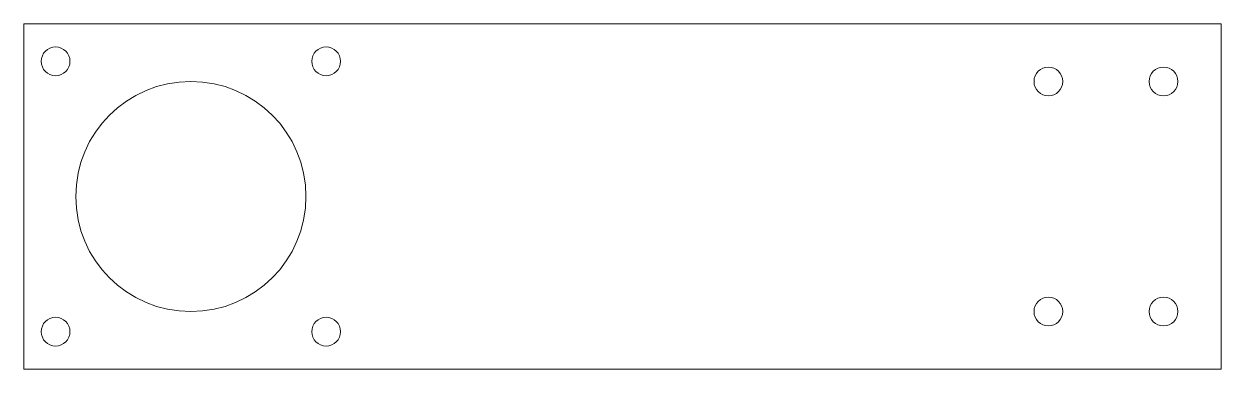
# Model space of a CAD drawing. Header units: millimetres. Extents: x 0 to 208, y -60 to 0.
import ezdxf

# ---------------------------------------------------------------- set-up
doc = ezdxf.new("R2010")
doc.units = ezdxf.units.MM

msp = doc.modelspace()

# ---------------------------------------------------------------- linework, layer by layer
at = {"color": 7, "linetype": 'Continuous', "lineweight": 15}
for p, q in [((208, 0), (0, 0)), ((0, 0), (0, -60)), ((208, -60), (208, 0)), ((0, -60), (208, -60))]:
    msp.add_line(p, q, dxfattribs=at)
for centre, radius in [((5.5, -6.5), 2.5), ((52.5, -6.5), 2.5), ((178, -10), 2.5), ((198, -10), 2.5), ((29, -30), 20), ((178, -50), 2.5), ((198, -50), 2.5), ((5.5, -53.5), 2.5), ((52.5, -53.5), 2.5)]:
    msp.add_circle(centre, radius, dxfattribs=at)

doc.saveas('drawing.dxf')
